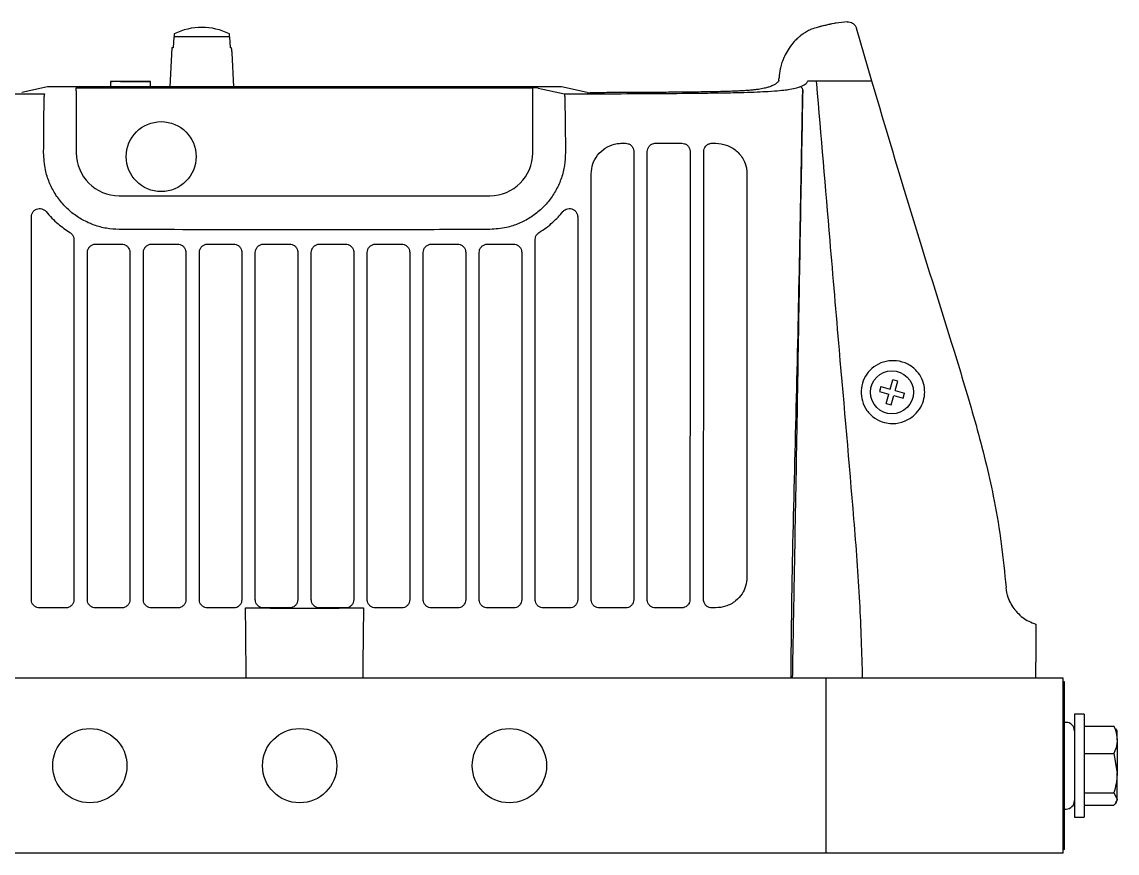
# Model space of a CAD drawing. Extents: x 5 to 346, y -5 to 215.
# Drawn here: x 37.26 to 45.09, y 73.31 to 79.25 of the extents above; entities that cross this region are included whole.
import ezdxf

# ---------------------------------------------------------------- set-up
doc = ezdxf.new("R2010")
doc.units = 0
doc.header["$LTSCALE"] = 0.5
doc.header["$MEASUREMENT"] = 0
doc.layers.get('0').update_dxf_attribs({"linetype": 'CONTINUOUS'})
doc.layers.add('RISER', color=7, linetype='CONTINUOUS')

# ---------------------------------------------------------------- blocks, each defined once
blk = doc.blocks.new('*U71')
at = {"layer": 'RISER'}
for p, q in [((3.6494, 5.2607), (3.6457, 5.259)), ((3.6493, 5.2607), (3.6457, 5.259)), ((3.6539, 5.2627), (3.6494, 5.2607)), ((3.6602, 5.2654), (3.6539, 5.2627)), ((3.669, 5.2686), (3.6601, 5.2653)), ((3.6694, 5.2689), (3.6602, 5.2654)), ((3.9796, 5.2751), (4.0899, 4.8964)), ((-0.9, 5.2122), (-0.904, 5.1335)), ((-0.6601, 5.2122), (-0.9, 5.2122)), ((-0.8969, 5.2321), (-0.8973, 5.2122)), ((-0.4985, 5.2122), (-0.6601, 5.2122)), ((-0.5013, 5.2122), (-0.5016, 5.2321)), ((-0.4945, 5.1335), (-0.4985, 5.2122)), ((3.5369, 5.1772), (3.5093, 5.144)), ((3.5731, 5.2118), (3.5723, 5.2111)), ((3.5737, 5.2123), (3.5731, 5.2118)), ((3.5943, 5.2284), (3.5832, 5.22)), ((3.6169, 5.2434), (3.6161, 5.2429)), ((3.6169, 5.2434), (3.6161, 5.2429)), ((-0.9138, 5.1335), (-0.9278, 4.8534)), ((-0.904, 5.1335), (-0.9138, 5.1335)), ((-0.4907, 5.1335), (-0.4945, 5.1335)), ((-0.4708, 4.8534), (-0.4831, 5.0961)), ((-1.3518, 4.8919), (-1.3518, 4.8534)), ((-1.28, 4.8919), (-1.3518, 4.8919)), ((-1.28, 4.8919), (-1.3518, 4.8919)), ((-1.2012, 4.8919), (-1.28, 4.8919)), ((-1.28, 4.8919), (-1.2012, 4.8919)), ((-1.2012, 4.8919), (-1.1691, 4.8919)), ((-1.1691, 4.8919), (-1.2012, 4.8919)), ((-1.1691, 4.8919), (-1.0961, 4.8919)), ((-1.0961, 4.8919), (-1.1691, 4.8919)), ((-1.0674, 4.8534), (-1.0674, 4.8919)), ((3.4246, 4.8955), (3.4228, 4.892)), ((3.4246, 4.8955), (3.4253, 4.8964)), ((3.4267, 4.8993), (3.4253, 4.8964)), ((3.4271, 4.9001), (3.4277, 4.9185)), ((3.6343, 4.8964), (3.782, 4.8964)), ((-1.8031, 4.8528), (-1.9859, 4.8125)), ((1.8533, 4.8534), (-1.7833, 4.8534)), ((-1.597, 4.8465), (1.667, 4.8465)), ((-1.597, 4.8265), (-1.597, 4.8465)), ((-1.597, 4.8265), (-1.597, 4.3821)), ((1.667, 4.8265), (1.667, 4.8465)), ((1.667, 4.3821), (1.667, 4.8265)), ((1.7066, 4.8453), (1.8946, 4.8038)), ((2.0559, 4.8125), (1.8731, 4.8528)), ((3.5773, 4.854), (3.5774, 4.854)), ((3.5973, 4.8336), (3.5972, 4.8336)), ((-1.29, 4.0751), (1.36, 4.0751)), ((4.2223, 2.6929), (4.2415, 2.7597)), ((4.2771, 2.7495), (4.2415, 2.7597)), ((4.2579, 2.6827), (4.2771, 2.7495)), ((4.1555, 2.7121), (4.1453, 2.6765)), ((4.1453, 2.6765), (4.2121, 2.6573)), ((4.1555, 2.7121), (4.2223, 2.6929)), ((4.2579, 2.6827), (4.3247, 2.6635)), ((4.3145, 2.6279), (4.3247, 2.6635)), ((4.1929, 2.5905), (4.2121, 2.6573)), ((4.1929, 2.5905), (4.2285, 2.5803)), ((4.2285, 2.5803), (4.2477, 2.6471)), ((4.2477, 2.6471), (4.3145, 2.6279)), ((5.115, 1.1133), (5.1152, 1.1139)), ((5.265, 0.625), (5.265, 0.7397)), ((3.765, 0.625), (-3.765, 0.625)), ((3.765, -0.625), (3.765, 0.625)), ((5.4593, 0.625), (3.765, 0.625)), ((5.4593, -0.625), (5.4593, 0.625)), ((5.4693, 0.6), (5.4593, 0.6)), ((5.4693, -0.6), (5.4693, 0.6)), ((5.61, 0.3675), (5.54, 0.3675)), ((5.54, 0.3675), (5.54, -0.3525)), ((5.61, 0.3675), (5.61, -0.3525)), ((5.48, 0.31), (5.4693, 0.31)), ((5.61, 0.2819), (5.8227, 0.2819)), ((5.8335, 0.2622), (5.8227, 0.2819)), ((5.845, 0.25), (5.8369, 0.2641)), ((5.845, 0.1844), (5.845, 0.25)), ((5.845, 0.1844), (5.845, -0.054)), ((5.61, 0.0869), (5.8227, 0.0869)), ((5.8227, 0.0869), (5.845, -0.054)), ((5.845, -0.2384), (5.845, -0.054)), ((5.61, -0.195), (5.8227, -0.195)), ((5.8227, -0.195), (5.845, -0.2384)), ((5.4693, -0.31), (5.48, -0.31)), ((5.61, -0.2819), (5.8227, -0.2819)), ((5.8369, -0.2641), (5.845, -0.25)), ((5.845, -0.25), (5.845, -0.2384)), ((5.54, -0.3525), (5.54, -0.3675)), ((5.54, -0.3675), (5.61, -0.3675)), ((5.61, -0.3525), (5.61, -0.3675)), ((3.765, -0.625), (-3.765, -0.625)), ((5.4593, -0.625), (3.765, -0.625)), ((5.4693, -0.6), (5.4593, -0.6))]:
    blk.add_line(p, q, dxfattribs=at)
at = {"layer": 'RISER', "flags": 128}
for points in [[(-1.3518, 4.8919), (-1.3463, 4.8919), (-1.3422, 4.8919), (-1.3398, 4.8919), (-1.339, 4.8919), (-1.3398, 4.8919), (-1.3422, 4.8919), (-1.3463, 4.8919), (-1.3518, 4.8919)], [(-1.0961, 4.8919), (-1.0836, 4.8919), (-1.0746, 4.8919), (-1.0692, 4.8919), (-1.0674, 4.8919), (-1.0692, 4.8919), (-1.0746, 4.8919), (-1.0836, 4.8919), (-1.0961, 4.8919)], [(-1.8304, 4.3836), (-1.8299, 4.4235), (-1.8281, 4.583), (-1.8258, 4.7853)], [(1.8958, 4.7853), (1.8961, 4.7633), (1.8979, 4.6037), (1.9004, 4.3836)], [(-0.7172, 1.1872), (-0.7172, 1.2271), (-0.7172, 1.3867), (-0.7172, 2.0248), (-0.7171, 3.67)], [(-0.4134, 3.6701), (-0.4134, 3.6302), (-0.4134, 3.4706), (-0.4134, 2.8325), (-0.4134, 1.1873)], [(-0.317, 1.1873), (-0.317, 1.2271), (-0.317, 1.3867), (-0.317, 2.0248), (-0.3169, 3.6701)], [(-0.0132, 3.6701), (-0.0132, 3.6302), (-0.0132, 3.4707), (-0.0132, 2.8325), (-0.0132, 1.1873)], [(0.0832, 1.1873), (0.0832, 1.2271), (0.0832, 1.3867), (0.0832, 2.0248), (0.0832, 3.6701)], [(0.3869, 3.6701), (0.3869, 3.6302), (0.3869, 3.4707), (0.387, 2.8325), (0.387, 1.1873)], [(0.4834, 1.1873), (0.4834, 1.2271), (0.4834, 1.3867), (0.4834, 2.0248), (0.4834, 3.6701)], [(0.7871, 3.67), (0.7871, 3.6302), (0.7871, 3.4706), (0.7872, 2.8325), (0.7872, 1.1872)], [(-0.3818, 0.625), (-0.3849, 0.9498), (-0.3866, 1.1293)], [(0.4566, 1.1293), (0.4528, 0.7305), (0.4518, 0.625)]]:
    blk.add_lwpolyline(points, dxfattribs=at)
at = {"layer": 'RISER'}
for centre, radius in [((-0.99, 4.355), 0.25), ((4.235, 2.67), 0.1538), ((-1.5, 0), 0.2655), ((0, 0), 0.2655), ((1.5, 0), 0.2655)]:
    blk.add_circle(centre, radius, dxfattribs=at)
for centre, radius, start, end in [((-0.6993, 4.8406), 0.4385, 63.21031, 116.78969), ((-1.7464, 4.7893), 0.0795, 169.43723, 182.86763), ((1.8164, 4.7893), 0.0795, 357.13237, 10.56277), ((3.5772, 4.8339), 0.02, 359.00084, 89.6702), ((3.5772, 4.8339), 0.02, 359.00041, 89.62561), ((-1.29, 4.3821), 0.307, 180, 270), ((1.36, 4.3821), 0.307, 270, 0), ((5.48, 0.25), 0.06, 0, 90), ((5.48, -0.25), 0.06, 270, 0)]:
    blk.add_arc(centre, radius, start, end, dxfattribs=at)
for centre, major_axis, start_param, end_param in [((-1.7833, 4.8527), (0.02, 0), 1.570796, 2.984513), ((1.667, 4.8451), (0.04, 0), 0.15708, 1.570796), ((1.8533, 4.8527), (0.02, 0), 0.15708, 1.570796), ((2.0757, 4.8126), (0.02, 0), 3.298672, 4.795492)]:
    blk.add_ellipse(centre, major_axis=major_axis, ratio=0.034921, start_param=start_param, end_param=end_param, dxfattribs=at)
for points, knots in [([(3.6457, 5.259), (3.6415, 5.257), (3.6336, 5.2533), (3.6221, 5.2465), (3.6169, 5.2434)], [0, 0, 0, 0, 0.540835, 1, 1, 1, 1]), ([(3.8212, 5.3076), (3.7851, 5.2995), (3.7219, 5.2853), (3.6853, 5.2738), (3.6695, 5.2689)], [0, 0, 0, 0, 0.569142, 1, 1, 1, 1]), ([(3.8212, 5.3076), (3.8004, 5.3027), (3.7605, 5.2934), (3.724, 5.2845), (3.7065, 5.2802)], [0, 0, 0, 0, 0.519408, 1, 1, 1, 1]), ([(3.9153, 5.3179), (3.8892, 5.315), (3.8578, 5.3116), (3.8264, 5.3081), (3.8212, 5.3076)], [0, 0, 0, 0, 0.83267, 1, 1, 1, 1]), ([(3.9153, 5.3179), (3.9221, 5.318), (3.9356, 5.3182), (3.9546, 5.3099), (3.9698, 5.2963), (3.977, 5.2834), (3.9793, 5.276), (3.9796, 5.2751)], [0, 0, 0, 0, 0.241065, 0.482131, 0.723191, 0.964342, 1, 1, 1, 1]), ([(3.9153, 5.3179), (3.9221, 5.318), (3.9356, 5.3182), (3.9546, 5.3099), (3.9698, 5.2963), (3.977, 5.2834), (3.9793, 5.276), (3.9796, 5.2751)], [0, 0, 0, 0, 0.241065, 0.482131, 0.723191, 0.964342, 1, 1, 1, 1]), ([(3.5723, 5.2111), (3.5649, 5.2046), (3.5532, 5.1944), (3.5412, 5.1818), (3.5369, 5.1772)], [0, 0, 0, 0, 0.637176, 1, 1, 1, 1]), ([(3.5832, 5.22), (3.5808, 5.2181), (3.5777, 5.2156), (3.5744, 5.2129), (3.5737, 5.2123)], [0, 0, 0, 0, 0.780743, 1, 1, 1, 1]), ([(3.6161, 5.2429), (3.6105, 5.2394), (3.6037, 5.2352), (3.5957, 5.2294), (3.5943, 5.2284)], [0, 0, 0, 0, 0.827161, 1, 1, 1, 1]), ([(-0.4831, 5.0961), (-0.4833, 5.1003), (-0.4838, 5.1086), (-0.4848, 5.1196), (-0.4863, 5.1281), (-0.4883, 5.1328), (-0.4901, 5.1333), (-0.4907, 5.1335)], [0, 0, 0, 0, 0.206751, 0.413254, 0.626567, 0.851934, 1, 1, 1, 1]), ([(3.5093, 5.144), (3.5059, 5.1393), (3.492, 5.1203), (3.4806, 5.0994), (3.4719, 5.0835)], [0, 0, 0, 0, 0.243338, 1, 1, 1, 1]), ([(3.4452, 5.0173), (3.4419, 5.0056), (3.4328, 4.9734), (3.4297, 4.9399), (3.4277, 4.9185)], [0, 0, 0, 0, 0.364416, 1, 1, 1, 1]), ([(3.4719, 5.0835), (3.468, 5.0756), (3.4576, 5.0543), (3.45, 5.0315), (3.4452, 5.0173)], [0, 0, 0, 0, 0.371868, 1, 1, 1, 1]), ([(3.4219, 4.892), (3.4171, 4.8868), (3.4091, 4.8779), (3.3902, 4.8655), (3.371, 4.8583), (3.3614, 4.8547)], [0, 0, 0, 0, 0.4229524, 0.711365, 1, 1, 1, 1]), ([(3.4267, 4.8993), (3.4268, 4.8998), (3.4269, 4.9007), (3.4271, 4.9058), (3.4274, 4.9116), (3.4276, 4.9159), (3.4277, 4.9182), (3.4277, 4.9185)], [0, 0, 0, 0, 0.314102, 0.595706, 0.790031, 0.965078, 1, 1, 1, 1]), ([(3.5774, 4.854), (3.592, 4.8604), (3.6213, 4.8733), (3.6286, 4.8863), (3.6323, 4.8928), (3.6329, 4.894), (3.6336, 4.8952), (3.6343, 4.8964)], [0, 0, 0, 0, 0.499476, 1, 1, 1, 1.092387, 1.092387, 1.092387, 1.092387]), ([(3.693, 4.8964), (3.6936, 4.8898), (3.6942, 4.8832), (3.6947, 4.8766), (3.7266, 4.5036), (3.7808, 3.8691), (3.8686, 2.831), (3.9459, 1.9687), (4.0067, 1.1861), (4.0177, 0.8063), (4.023, 0.625)], [-0.004651, -0.004651, -0.004651, -0.004651, 0, 0, 0, 0.263347, 0.44804, 0.732896, 0.872509, 1, 1, 1, 1]), ([(3.782, 4.8964), (3.8042, 4.8964), (3.8491, 4.8964), (3.906, 4.8964), (3.9507, 4.8964), (3.9956, 4.8964), (4.0308, 4.8964), (4.0638, 4.8964), (4.0824, 4.8964), (4.0875, 4.8964), (4.0899, 4.8964)], [0, 0, 0, 0, 0.0579477, 0.1176685, 0.1791288, 0.2421866, 0.3719891, 0.5048356, 0.7618771, 1, 1, 1, 1]), ([(4.0899, 4.8964), (4.1885, 4.5632), (4.3856, 3.8969), (4.6487, 3.0692), (4.8493, 2.4035), (4.9574, 1.9643), (5.0206, 1.5865), (5.0409, 1.3787), (5.051, 1.2747)], [0, 0, 0, 0, 0.277634, 0.555303, 0.694127, 0.833221, 0.91648, 1, 1, 1, 1]), ([(4.0899, 4.8964), (4.1885, 4.5632), (4.3856, 3.8969), (4.6487, 3.0692), (4.8493, 2.4035), (4.9574, 1.9643), (5.0206, 1.5865), (5.0409, 1.3787), (5.051, 1.2747)], [0, 0, 0, 0, 0.277634, 0.555303, 0.694127, 0.833221, 0.91648, 1, 1, 1, 1]), ([(-3.5073, 4.854), (-3.4993, 4.8511), (-3.4834, 4.8455), (-3.4447, 4.8371), (-3.391, 4.8299), (-3.3238, 4.8239), (-3.251, 4.8196), (-3.1614, 4.816), (-3.0507, 4.8128), (-2.9116, 4.8103), (-2.7056, 4.8078), (-2.446, 4.8058), (-2.1362, 4.8045), (-1.9284, 4.8041), (-1.8246, 4.8038)], [0, 0, 0, 0, 0.094879, 0.189762, 0.284287, 0.343855, 0.40327, 0.45281, 0.502358, 0.568912, 0.63566, 0.756781, 0.878383, 1, 1, 1, 1]), ([(1.8946, 4.8038), (2.0025, 4.8041), (2.2183, 4.8045), (2.54, 4.8059), (2.8101, 4.8081), (3.0237, 4.8109), (3.1662, 4.8139), (3.2744, 4.8175), (3.3639, 4.8218), (3.4358, 4.8273), (3.4994, 4.8348), (3.5472, 4.8437), (3.5673, 4.8505), (3.5773, 4.854)], [0, 0, 0, 0, 0.126366, 0.252707, 0.378426, 0.449018, 0.519329, 0.571233, 0.623169, 0.696584, 0.770246, 0.885053, 1, 1, 1, 1]), ([(3.3614, 4.8547), (3.3576, 4.8534), (3.3503, 4.8508), (3.3371, 4.8469), (3.3216, 4.8432), (3.303, 4.8394), (3.2809, 4.8359), (3.2552, 4.8326), (3.2253, 4.8295), (3.1924, 4.8269), (3.1559, 4.8247), (3.1148, 4.8228), (3.0671, 4.8211), (3.0073, 4.8194), (2.9349, 4.818), (2.8506, 4.8167), (2.7722, 4.8158), (2.7008, 4.8151), (2.6364, 4.8146), (2.5674, 4.8141), (2.4752, 4.8135), (2.3571, 4.8129), (2.2177, 4.8123), (2.123, 4.812), (2.0773, 4.8119)], [0, 0, 0, 0, 0.056458, 0.108368, 0.161665, 0.215811, 0.264774, 0.313844, 0.358071, 0.397713, 0.432087, 0.464493, 0.497746, 0.530925, 0.574227, 0.618631, 0.664006, 0.694091, 0.726154, 0.76023, 0.796349, 0.861953, 0.933432, 1, 1, 1, 1]), ([(3.5144, 0.625), (3.5145, 0.6449), (3.5175, 1.3563), (3.5603, 2.759), (3.5849, 4.1421), (3.5972, 4.8336)], [0, 0, 0, 0, 0.014149, 0.507073, 1, 1, 1, 1]), ([(3.5973, 4.8336), (3.5866, 4.2566), (3.5702, 3.3669), (3.5507, 2.1644), (3.535, 1.3386), (3.5259, 0.8254), (3.5223, 0.625)], [0, 0, 0, 0, 0.411323, 0.634227, 0.85712, 1, 1, 1, 1]), ([(2.0847, 4.2314), (2.087, 4.2561), (2.0896, 4.2855), (2.1093, 4.3356), (2.1388, 4.382), (2.1983, 4.428), (2.2571, 4.4485), (2.2933, 4.4502), (2.3046, 4.4507)], [0, 0, 0, 0, 0.2140926, 0.2540955, 0.4685495, 0.6842344, 0.9007693, 1, 1, 1, 1]), ([(2.3046, 4.4507), (2.3067, 4.4507), (2.3109, 4.4507), (2.3192, 4.4507), (2.3255, 4.4507), (2.3297, 4.4507)], [0, 0, 0, 0, 0.2500318, 0.5000759, 1, 1, 1, 1]), ([(2.3297, 4.4507), (2.3364, 4.4501), (2.3497, 4.4488), (2.3676, 4.4386), (2.381, 4.4235), (2.3882, 4.4069), (2.3889, 4.3959), (2.3892, 4.3914)], [0, 0, 0, 0, 0.215641, 0.431196, 0.644834, 0.857285, 1, 1, 1, 1]), ([(2.3892, 4.3914), (2.3891, 3.9181), (2.3889, 3.1475), (2.3888, 2.0794), (2.3888, 1.4846), (2.3887, 1.1872)], [0, 0, 0, 0, 0.443149, 0.721575, 1, 1, 1, 1]), ([(2.4853, 1.1872), (2.4854, 1.6672), (2.4855, 2.4412), (2.4857, 3.5093), (2.4859, 4.0974), (2.486, 4.3915)], [0, 0, 0, 0, 0.449348, 0.724673, 1, 1, 1, 1]), ([(2.486, 4.3915), (2.4866, 4.3981), (2.488, 4.4115), (2.4982, 4.4292), (2.5133, 4.4426), (2.5301, 4.4498), (2.5412, 4.4505), (2.5456, 4.4508)], [0, 0, 0, 0, 0.21278, 0.425738, 0.640852, 0.859089, 1, 1, 1, 1]), ([(2.5456, 4.4508), (2.5612, 4.4508), (2.5924, 4.4508), (2.6547, 4.4508), (2.7011, 4.4508), (2.732, 4.4508)], [0, 0, 0, 0, 0.249698, 0.499965, 1, 1, 1, 1]), ([(2.732, 4.4508), (2.7388, 4.4501), (2.7524, 4.4488), (2.7706, 4.4383), (2.7841, 4.4229), (2.7909, 4.4063), (2.7916, 4.3956), (2.7918, 4.3915)], [0, 0, 0, 0, 0.222038, 0.443872, 0.660162, 0.868707, 1, 1, 1, 1]), ([(2.7918, 4.3915), (2.7917, 3.6029), (2.7916, 2.535), (2.7903, 1.4667), (2.79, 1.1873)], [0, 0, 0, 0, 0.738399, 1, 1, 1, 1]), ([(2.8884, 1.1873), (2.8885, 1.4517), (2.8888, 2.118), (2.8891, 3.186), (2.8893, 3.9897), (2.8894, 4.3915)], [0, 0, 0, 0, 0.247565, 0.623783, 1, 1, 1, 1]), ([(2.8894, 4.3915), (2.89, 4.398), (2.8913, 4.4111), (2.9011, 4.4284), (2.9157, 4.4418), (2.9327, 4.4495), (2.9445, 4.4504), (2.9495, 4.4508)], [0, 0, 0, 0, 0.200939, 0.40222, 0.611473, 0.83371, 1, 1, 1, 1]), ([(2.9495, 4.4508), (2.9516, 4.4508), (2.9569, 4.4508), (2.9654, 4.4508), (2.9717, 4.4508), (2.9749, 4.4508)], [0, 0, 0, 0, 0.249897, 0.624869, 1, 1, 1, 1]), ([(2.9749, 4.4508), (3.0007, 4.4481), (3.0537, 4.4427), (3.1239, 4.4011), (3.1723, 4.3426), (3.1957, 4.2814), (3.1978, 4.246), (3.1987, 4.2313)], [0, 0, 0, 0, 0.228729, 0.470028, 0.71164, 0.880845, 1, 1, 1, 1]), ([(-1.2907, 3.8342), (-1.3211, 3.8358), (-1.3819, 3.8392), (-1.4704, 3.8633), (-1.5536, 3.9009), (-1.6295, 3.952), (-1.6956, 4.0153), (-1.7507, 4.0888), (-1.7922, 4.1709), (-1.8242, 4.2693), (-1.8281, 4.3418), (-1.8304, 4.3836)], [0, 0, 0, 0, 0.106366, 0.212734, 0.319069, 0.425407, 0.532253, 0.639101, 0.746548, 0.853995, 1, 1, 1, 1]), ([(1.9004, 4.3836), (1.8992, 4.3529), (1.8968, 4.2914), (1.8739, 4.2017), (1.837, 4.1172), (1.7864, 4.0399), (1.7232, 3.9724), (1.6498, 3.9163), (1.5678, 3.874), (1.4712, 3.8417), (1.4006, 3.8369), (1.3607, 3.8342)], [0, 0, 0, 0, 0.1075805, 0.215163, 0.3227657, 0.4303683, 0.5381062, 0.6458417, 0.7532099, 0.8605749, 1, 1, 1, 1]), ([(2.0847, 1.1872), (2.0847, 1.2005), (2.0847, 1.267), (2.0847, 1.5462), (2.0847, 2.5477), (2.0847, 3.4959), (2.0847, 4.2314)], [0, 0, 0, 0, 0.013105, 0.065525, 0.275204, 1, 1, 1, 1]), ([(3.1987, 4.2313), (3.1987, 3.7675), (3.1986, 3.0548), (3.1985, 2.0935), (3.1984, 1.5959), (3.1984, 1.3471)], [0, 0, 0, 0, 0.48244, 0.74122, 1, 1, 1, 1]), ([(-1.9182, 3.9243), (-1.9175, 3.931), (-1.9162, 3.9443), (-1.906, 3.9621), (-1.8909, 3.9755), (-1.8722, 3.9833), (-1.852, 3.9844), (-1.8326, 3.9788), (-1.8196, 3.9698), (-1.8139, 3.9632), (-1.8126, 3.9617)], [0, 0, 0, 0, 0.136804, 0.273654, 0.409845, 0.546137, 0.682468, 0.81954, 0.957164, 1, 1, 1, 1]), ([(-1.9182, 1.1872), (-1.9182, 1.85), (-1.9181, 2.7623), (-1.9182, 3.6747), (-1.9182, 3.9243)], [0, 0, 0, 0, 0.726423, 1, 1, 1, 1]), ([(-1.8126, 3.9617), (-1.7992, 3.946), (-1.7724, 3.9148), (-1.717, 3.8628), (-1.6712, 3.8318), (-1.6424, 3.8123)], [0, 0, 0, 0, 0.27121, 0.542445, 1, 1, 1, 1]), ([(1.7124, 3.8123), (1.7296, 3.8235), (1.7641, 3.846), (1.8228, 3.8943), (1.8595, 3.9357), (1.8826, 3.9617)], [0, 0, 0, 0, 0.2712604, 0.5425078, 1, 1, 1, 1]), ([(1.8826, 3.9617), (1.8873, 3.9664), (1.8968, 3.976), (1.9161, 3.9834), (1.9364, 3.9843), (1.9558, 3.9784), (1.9722, 3.9664), (1.9836, 3.9497), (1.9878, 3.9348), (1.9881, 3.9263), (1.9882, 3.9243)], [0, 0, 0, 0, 0.13814, 0.276337, 0.413994, 0.551094, 0.687719, 0.823966, 0.960173, 1, 1, 1, 1]), ([(1.9882, 3.9243), (1.9882, 3.2616), (1.9882, 2.3492), (1.9882, 1.4368), (1.9882, 1.1872)], [0, 0, 0, 0, 0.726423, 1, 1, 1, 1]), ([(-1.6424, 3.8123), (-1.6371, 3.8082), (-1.6264, 3.8001), (-1.6162, 3.7819), (-1.6148, 3.7685), (-1.6141, 3.7618)], [0, 0, 0, 0, 0.3324056, 0.6646572, 1, 1, 1, 1]), ([(-1.6141, 3.7618), (-1.6142, 3.3659), (-1.6142, 2.7388), (-1.6142, 1.8807), (-1.6142, 1.4184), (-1.6143, 1.1872)], [0, 0, 0, 0, 0.461281, 0.73064, 1, 1, 1, 1]), ([(1.3607, 3.8342), (1.3473, 3.8341), (1.2807, 3.8337), (1.0008, 3.8325), (0.4322, 3.8312), (-0.3851, 3.8306), (-0.9888, 3.833), (-1.2907, 3.8342)], [0, 0, 0, 0, 0.015085, 0.075423, 0.316787, 0.658404, 1, 1, 1, 1]), ([(1.6841, 3.7618), (1.6848, 3.7684), (1.6862, 3.7818), (1.6963, 3.8), (1.707, 3.8082), (1.7124, 3.8123)], [0, 0, 0, 0, 0.331875, 0.66378, 1, 1, 1, 1]), ([(1.6843, 1.1872), (1.6842, 1.8142), (1.6842, 2.6724), (1.6841, 3.5306), (1.6841, 3.7618)], [0, 0, 0, 0, 0.730641, 1, 1, 1, 1]), ([(-1.5177, 3.67), (-1.517, 3.6767), (-1.5157, 3.69), (-1.5055, 3.7078), (-1.4904, 3.7212), (-1.4737, 3.7283), (-1.4627, 3.729), (-1.4583, 3.7293)], [0, 0, 0, 0, 0.21482, 0.429723, 0.643894, 0.858086, 1, 1, 1, 1]), ([(-1.4583, 3.7293), (-1.4318, 3.7293), (-1.3877, 3.7293), (-1.326, 3.7293), (-1.2908, 3.7293), (-1.2731, 3.7293)], [0, 0, 0, 0, 0.428955, 0.714484, 1, 1, 1, 1]), ([(-1.2731, 3.7293), (-1.2665, 3.7287), (-1.2531, 3.7274), (-1.2354, 3.7172), (-1.2219, 3.7021), (-1.2148, 3.6854), (-1.2141, 3.6744), (-1.2138, 3.67)], [0, 0, 0, 0, 0.214393, 0.428733, 0.643259, 0.858762, 1, 1, 1, 1]), ([(-1.1173, 3.67), (-1.1167, 3.6767), (-1.1154, 3.69), (-1.1051, 3.7078), (-1.09, 3.7212), (-1.0734, 3.7283), (-1.0624, 3.7291), (-1.058, 3.7293)], [0, 0, 0, 0, 0.2151208, 0.4303088, 0.6448247, 0.8592481, 1, 1, 1, 1]), ([(-1.058, 3.7293), (-1.0326, 3.7293), (-0.989, 3.7293), (-0.9273, 3.7293), (-0.891, 3.7293), (-0.8729, 3.7294)], [0, 0, 0, 0, 0.411631, 0.705819, 1, 1, 1, 1]), ([(-0.8729, 3.7294), (-0.8662, 3.7287), (-0.8529, 3.7274), (-0.8351, 3.7172), (-0.8217, 3.7022), (-0.8146, 3.6855), (-0.8138, 3.6744), (-0.8135, 3.67)], [0, 0, 0, 0, 0.21417, 0.428303, 0.642561, 0.85786, 1, 1, 1, 1]), ([(-0.7171, 3.67), (-0.7165, 3.6767), (-0.7151, 3.6901), (-0.7049, 3.7079), (-0.6898, 3.7213), (-0.6731, 3.7284), (-0.6621, 3.7291), (-0.6578, 3.7294)], [0, 0, 0, 0, 0.215295, 0.430644, 0.645376, 0.859742, 1, 1, 1, 1]), ([(-0.6578, 3.7294), (-0.6332, 3.7294), (-0.59, 3.7294), (-0.5283, 3.7294), (-0.4912, 3.7294), (-0.4727, 3.7294)], [0, 0, 0, 0, 0.398789, 0.699396, 1, 1, 1, 1]), ([(-0.4727, 3.7294), (-0.466, 3.7287), (-0.4527, 3.7274), (-0.435, 3.7172), (-0.4215, 3.7022), (-0.4144, 3.6855), (-0.4136, 3.6745), (-0.4134, 3.6701)], [0, 0, 0, 0, 0.214034, 0.428041, 0.642114, 0.857246, 1, 1, 1, 1]), ([(-0.3169, 3.6701), (-0.3163, 3.6767), (-0.315, 3.6901), (-0.3047, 3.7079), (-0.2896, 3.7213), (-0.2729, 3.7284), (-0.2619, 3.7291), (-0.2576, 3.7294)], [0, 0, 0, 0, 0.215405, 0.430854, 0.645746, 0.860258, 1, 1, 1, 1]), ([(-0.2576, 3.7294), (-0.2336, 3.7294), (-0.1908, 3.7294), (-0.1291, 3.7294), (-0.0914, 3.7294), (-0.0725, 3.7294)], [0, 0, 0, 0, 0.388725, 0.694364, 1, 1, 1, 1]), ([(-0.0725, 3.7294), (-0.0659, 3.7287), (-0.0526, 3.7274), (-0.0348, 3.7172), (-0.0214, 3.7023), (-0.0142, 3.6856), (-0.0135, 3.6745), (-0.0132, 3.6701)], [0, 0, 0, 0, 0.213952, 0.427887, 0.64183, 0.856823, 1, 1, 1, 1]), ([(0.0832, 3.6701), (0.0839, 3.6768), (0.0852, 3.6901), (0.0955, 3.7079), (0.1106, 3.7213), (0.1272, 3.7284), (0.1382, 3.7291), (0.1425, 3.7294)], [0, 0, 0, 0, 0.215466, 0.430967, 0.645974, 0.860613, 1, 1, 1, 1]), ([(0.1425, 3.7294), (0.1665, 3.7294), (0.2093, 3.7294), (0.271, 3.7294), (0.3087, 3.7294), (0.3276, 3.7294)], [0, 0, 0, 0, 0.388717, 0.694357, 1, 1, 1, 1]), ([(0.3276, 3.7294), (0.3343, 3.7287), (0.3476, 3.7274), (0.3653, 3.7172), (0.3787, 3.7023), (0.3859, 3.6856), (0.3866, 3.6745), (0.3869, 3.6701)], [0, 0, 0, 0, 0.21392, 0.42783, 0.641674, 0.856526, 1, 1, 1, 1]), ([(0.4834, 3.6701), (0.484, 3.6767), (0.4853, 3.6901), (0.4956, 3.7079), (0.5107, 3.7213), (0.5274, 3.7284), (0.5384, 3.7291), (0.5427, 3.7294)], [0, 0, 0, 0, 0.215487, 0.431006, 0.646117, 0.860909, 1, 1, 1, 1]), ([(0.5427, 3.7294), (0.5673, 3.7294), (0.6104, 3.7294), (0.6721, 3.7294), (0.7092, 3.7294), (0.7278, 3.7294)], [0, 0, 0, 0, 0.398777, 0.699386, 1, 1, 1, 1]), ([(0.7278, 3.7294), (0.7344, 3.7287), (0.7477, 3.7274), (0.7655, 3.7172), (0.7789, 3.7023), (0.7861, 3.6856), (0.7868, 3.6745), (0.7871, 3.67)], [0, 0, 0, 0, 0.213922, 0.427837, 0.641581, 0.856256, 1, 1, 1, 1]), ([(0.8835, 3.67), (0.8842, 3.6767), (0.8855, 3.6901), (0.8958, 3.7079), (0.9109, 3.7213), (0.9276, 3.7284), (0.9386, 3.7291), (0.9429, 3.7294)], [0, 0, 0, 0, 0.215476, 0.430982, 0.646201, 0.861189, 1, 1, 1, 1]), ([(0.9429, 3.7294), (0.9683, 3.7293), (1.0118, 3.7293), (1.0735, 3.7293), (1.1098, 3.7293), (1.128, 3.7293)], [0, 0, 0, 0, 0.411609, 0.7058, 1, 1, 1, 1]), ([(1.128, 3.7293), (1.1346, 3.7287), (1.1479, 3.7274), (1.1657, 3.7172), (1.1791, 3.7022), (1.1863, 3.6856), (1.187, 3.6745), (1.1873, 3.67)], [0, 0, 0, 0, 0.213968, 0.427929, 0.641572, 0.856019, 1, 1, 1, 1]), ([(1.2838, 3.67), (1.2844, 3.6767), (1.2858, 3.6901), (1.2961, 3.7079), (1.3112, 3.7213), (1.3279, 3.7283), (1.3388, 3.729), (1.3431, 3.7293)], [0, 0, 0, 0, 0.215415, 0.43086, 0.646187, 0.861435, 1, 1, 1, 1]), ([(1.3431, 3.7293), (1.3696, 3.7293), (1.4137, 3.7293), (1.4754, 3.7293), (1.5107, 3.7293), (1.5283, 3.7293)], [0, 0, 0, 0, 0.428912, 0.714448, 1, 1, 1, 1]), ([(1.5283, 3.7293), (1.5349, 3.7287), (1.5483, 3.7274), (1.566, 3.7172), (1.5794, 3.7022), (1.5866, 3.6855), (1.5874, 3.6745), (1.5877, 3.67)], [0, 0, 0, 0, 0.214095, 0.428179, 0.641724, 0.855854, 1, 1, 1, 1]), ([(-1.5178, 1.1872), (-1.5178, 1.7943), (-1.5177, 2.6218), (-1.5177, 3.4495), (-1.5177, 3.67)], [0, 0, 0, 0, 0.733523, 1, 1, 1, 1]), ([(-1.2138, 3.67), (-1.2138, 3.0614), (-1.2139, 2.2338), (-1.2139, 1.4062), (-1.2139, 1.1872)], [0, 0, 0, 0, 0.735398, 1, 1, 1, 1]), ([(-1.1175, 1.1872), (-1.1175, 1.7967), (-1.1174, 2.6242), (-1.1174, 3.4519), (-1.1173, 3.67)], [0, 0, 0, 0, 0.736392, 1, 1, 1, 1]), ([(-0.8135, 3.67), (-0.8135, 3.6567), (-0.8135, 3.5903), (-0.8136, 3.3111), (-0.8136, 2.4968), (-0.8136, 1.7356), (-0.8137, 1.1872)], [0, 0, 0, 0, 0.016065, 0.080324, 0.337363, 1, 1, 1, 1]), ([(0.8837, 1.1872), (0.8837, 1.2005), (0.8837, 1.267), (0.8837, 1.5462), (0.8836, 2.3605), (0.8836, 3.1216), (0.8835, 3.67)], [0, 0, 0, 0, 0.016065, 0.080324, 0.337363, 1, 1, 1, 1]), ([(1.1873, 3.67), (1.1874, 3.0606), (1.1874, 2.233), (1.1875, 1.4054), (1.1875, 1.1872)], [0, 0, 0, 0, 0.736392, 1, 1, 1, 1]), ([(1.2839, 1.1872), (1.2839, 1.7958), (1.2839, 2.6234), (1.2838, 3.451), (1.2838, 3.67)], [0, 0, 0, 0, 0.735398, 1, 1, 1, 1]), ([(1.5877, 3.67), (1.5877, 3.2835), (1.5877, 2.6764), (1.5878, 1.8488), (1.5878, 1.4077), (1.5878, 1.1872)], [0, 0, 0, 0, 0.467045, 0.733522, 1, 1, 1, 1]), ([(4.2349, 2.4463), (4.2174, 2.4478), (4.1741, 2.4516), (4.1098, 2.482), (4.0536, 2.5367), (4.0198, 2.606), (4.0108, 2.6805), (4.0259, 2.753), (4.0634, 2.8172), (4.1207, 2.867), (4.1929, 2.895), (4.2722, 2.8985), (4.3495, 2.8756), (4.4116, 2.8285), (4.4523, 2.767), (4.4705, 2.703), (4.4693, 2.6384), (4.4502, 2.5757), (4.4101, 2.5157), (4.3468, 2.4675), (4.283, 2.4473), (4.2446, 2.4465), (4.2349, 2.4463)], [0, 0, 0, 0, 0.03694, 0.09139, 0.144669, 0.195794, 0.245352, 0.29459, 0.344765, 0.396728, 0.451303, 0.505197, 0.567417, 0.629082, 0.674329, 0.719635, 0.761102, 0.805853, 0.858552, 0.91835, 0.979437, 1, 1, 1, 1]), ([(3.1984, 1.3471), (3.1965, 1.3258), (3.1926, 1.283), (3.1635, 1.2246), (3.1165, 1.1731), (3.0509, 1.1355), (2.9985, 1.1304), (2.974, 1.1281)], [0, 0, 0, 0, 0.172371, 0.344924, 0.549927, 0.790258, 1, 1, 1, 1]), ([(5.095, 1.1417), (5.0844, 1.1612), (5.0617, 1.2028), (5.0547, 1.2498), (5.051, 1.2747)], [0, 0, 0, 0, 0.469378, 1, 1, 1, 1]), ([(5.115, 1.1133), (5.0962, 1.1417), (5.0634, 1.1912), (5.0547, 1.2497), (5.051, 1.2747)], [0, 0, 0, 0, 0.573466, 1, 1, 1, 1]), ([(-1.8588, 1.1279), (-1.8655, 1.1285), (-1.8789, 1.1299), (-1.8967, 1.1401), (-1.9101, 1.1552), (-1.9172, 1.1719), (-1.9179, 1.1829), (-1.9182, 1.1872)], [0, 0, 0, 0, 0.215054, 0.43004, 0.645419, 0.861534, 1, 1, 1, 1]), ([(-1.6143, 1.1872), (-1.6149, 1.1805), (-1.6162, 1.1672), (-1.6264, 1.1495), (-1.6415, 1.1361), (-1.6581, 1.1289), (-1.6692, 1.1282), (-1.6736, 1.1279)], [0, 0, 0, 0, 0.214591, 0.429265, 0.643117, 0.857012, 1, 1, 1, 1]), ([(-1.4584, 1.1279), (-1.4651, 1.1286), (-1.4785, 1.1299), (-1.4962, 1.1401), (-1.5097, 1.1552), (-1.5168, 1.1718), (-1.5175, 1.1829), (-1.5178, 1.1872)], [0, 0, 0, 0, 0.214613, 0.429169, 0.644055, 0.859875, 1, 1, 1, 1]), ([(-1.2139, 1.1872), (-1.2146, 1.1806), (-1.2159, 1.1672), (-1.2261, 1.1494), (-1.2412, 1.136), (-1.2579, 1.1289), (-1.2689, 1.1282), (-1.2733, 1.1279)], [0, 0, 0, 0, 0.214936, 0.429945, 0.644191, 0.858347, 1, 1, 1, 1]), ([(-1.0581, 1.1279), (-1.0648, 1.1286), (-1.0782, 1.1299), (-1.0959, 1.1401), (-1.1093, 1.1551), (-1.1165, 1.1718), (-1.1172, 1.1829), (-1.1175, 1.1872)], [0, 0, 0, 0, 0.214324, 0.428599, 0.643131, 0.858703, 1, 1, 1, 1]), ([(-0.8137, 1.1872), (-0.8143, 1.1806), (-0.8156, 1.1672), (-0.8259, 1.1494), (-0.841, 1.136), (-0.8577, 1.1289), (-0.8687, 1.1282), (-0.873, 1.1279)], [0, 0, 0, 0, 0.215171, 0.430407, 0.644954, 0.859346, 1, 1, 1, 1]), ([(-0.6579, 1.1279), (-0.6646, 1.1286), (-0.6779, 1.1299), (-0.6956, 1.1401), (-0.7091, 1.1551), (-0.7162, 1.1718), (-0.7169, 1.1828), (-0.7172, 1.1872)], [0, 0, 0, 0, 0.214121, 0.428203, 0.642457, 0.857798, 1, 1, 1, 1]), ([(-0.4134, 1.1873), (-0.4141, 1.1806), (-0.4154, 1.1672), (-0.4257, 1.1494), (-0.4408, 1.136), (-0.4574, 1.1289), (-0.4684, 1.1282), (-0.4728, 1.1279)], [0, 0, 0, 0, 0.215331, 0.430717, 0.645495, 0.859869, 1, 1, 1, 1]), ([(-0.2577, 1.1279), (-0.2643, 1.1286), (-0.2776, 1.1299), (-0.2954, 1.1401), (-0.3088, 1.1551), (-0.316, 1.1718), (-0.3167, 1.1828), (-0.317, 1.1873)], [0, 0, 0, 0, 0.213983, 0.427936, 0.641966, 0.857087, 1, 1, 1, 1]), ([(-0.0132, 1.1873), (-0.0139, 1.1806), (-0.0152, 1.1672), (-0.0255, 1.1494), (-0.0406, 1.136), (-0.0572, 1.129), (-0.0682, 1.1282), (-0.0726, 1.1279)], [0, 0, 0, 0, 0.215436, 0.430917, 0.645888, 0.860468, 1, 1, 1, 1]), ([(0.1426, 1.1279), (0.1359, 1.1286), (0.1226, 1.1299), (0.1049, 1.1401), (0.0914, 1.1551), (0.0843, 1.1717), (0.0835, 1.1828), (0.0832, 1.1873)], [0, 0, 0, 0, 0.2139, 0.427778, 0.64163, 0.856541, 1, 1, 1, 1]), ([(0.387, 1.1873), (0.3863, 1.1806), (0.385, 1.1672), (0.3747, 1.1494), (0.3596, 1.136), (0.3429, 1.1289), (0.332, 1.1282), (0.3277, 1.1279)], [0, 0, 0, 0, 0.215487, 0.431013, 0.646144, 0.860936, 1, 1, 1, 1]), ([(0.5428, 1.1279), (0.5361, 1.1286), (0.5228, 1.1299), (0.5051, 1.1401), (0.4917, 1.155), (0.4845, 1.1717), (0.4837, 1.1828), (0.4834, 1.1873)], [0, 0, 0, 0, 0.213864, 0.427711, 0.641407, 0.856091, 1, 1, 1, 1]), ([(0.7872, 1.1872), (0.7866, 1.1806), (0.7853, 1.1672), (0.775, 1.1494), (0.7598, 1.136), (0.7432, 1.1289), (0.7322, 1.1282), (0.7279, 1.1279)], [0, 0, 0, 0, 0.21549, 0.431014, 0.646287, 0.861319, 1, 1, 1, 1]), ([(0.943, 1.1279), (0.9364, 1.1286), (0.9231, 1.1299), (0.9053, 1.14), (0.8919, 1.155), (0.8847, 1.1717), (0.884, 1.1828), (0.8837, 1.1872)], [0, 0, 0, 0, 0.2138763, 0.4277414, 0.6413006, 0.8557343, 1, 1, 1, 1]), ([(1.1875, 1.1872), (1.1868, 1.1805), (1.1855, 1.1672), (1.1752, 1.1494), (1.1601, 1.1359), (1.1434, 1.1289), (1.1324, 1.1282), (1.1281, 1.1279)], [0, 0, 0, 0, 0.2154384, 0.430906, 0.6462969, 0.8615941, 1, 1, 1, 1]), ([(1.3433, 1.1279), (1.3366, 1.1286), (1.3233, 1.1299), (1.3056, 1.14), (1.2922, 1.155), (1.285, 1.1717), (1.2842, 1.1828), (1.2839, 1.1872)], [0, 0, 0, 0, 0.2139503, 0.4278934, 0.6413424, 0.8554976, 1, 1, 1, 1]), ([(1.5878, 1.1872), (1.5871, 1.1805), (1.5858, 1.1671), (1.5755, 1.1493), (1.5604, 1.1359), (1.5437, 1.1289), (1.5327, 1.1282), (1.5284, 1.1279)], [0, 0, 0, 0, 0.21531, 0.430648, 0.646132, 0.861741, 1, 1, 1, 1]), ([(1.7436, 1.1279), (1.737, 1.1285), (1.7237, 1.1298), (1.7059, 1.14), (1.6925, 1.155), (1.6853, 1.1716), (1.6846, 1.1827), (1.6843, 1.1872)], [0, 0, 0, 0, 0.214111, 0.428216, 0.64158, 0.855402, 1, 1, 1, 1]), ([(1.9882, 1.1872), (1.9875, 1.1805), (1.9862, 1.1671), (1.9759, 1.1493), (1.9608, 1.1359), (1.9441, 1.1289), (1.9331, 1.1282), (1.9288, 1.1279)], [0, 0, 0, 0, 0.215058, 0.430148, 0.6457, 0.86172, 1, 1, 1, 1]), ([(2.144, 1.1279), (2.1374, 1.1285), (2.1241, 1.1298), (2.1063, 1.14), (2.0929, 1.155), (2.0857, 1.1716), (2.085, 1.1827), (2.0847, 1.1872)], [0, 0, 0, 0, 0.2144345, 0.4288493, 0.6421506, 0.8555107, 1, 1, 1, 1]), ([(2.3887, 1.1872), (2.3881, 1.1805), (2.3868, 1.1671), (2.3765, 1.1494), (2.3613, 1.1359), (2.3446, 1.1289), (2.3336, 1.1282), (2.3293, 1.1279)], [0, 0, 0, 0, 0.214516, 0.429086, 0.644685, 0.861611, 1, 1, 1, 1]), ([(2.5447, 1.1279), (2.5381, 1.1285), (2.5248, 1.1298), (2.5069, 1.14), (2.4935, 1.155), (2.4864, 1.1717), (2.4856, 1.1827), (2.4853, 1.1872)], [0, 0, 0, 0, 0.215202, 0.430343, 0.643619, 0.856126, 1, 1, 1, 1]), ([(2.79, 1.1873), (2.7893, 1.1806), (2.7885, 1.1718), (2.785, 1.1637), (2.7841, 1.1619), (2.7841, 1.1619)], [0, 0, 0, 0, 0.759787, 0.99991, 1, 1, 1, 1]), ([(2.9486, 1.1281), (2.9418, 1.1287), (2.9281, 1.13), (2.9097, 1.1406), (2.8961, 1.1561), (2.8893, 1.1726), (2.8886, 1.1832), (2.8884, 1.1873)], [0, 0, 0, 0, 0.225808, 0.451215, 0.665764, 0.870022, 1, 1, 1, 1]), ([(-1.6736, 1.1279), (-1.7045, 1.1279), (-1.7508, 1.1279), (-1.8125, 1.1279), (-1.8434, 1.1279), (-1.8588, 1.1279)], [0, 0, 0, 0, 0.4999737, 0.7499809, 1, 1, 1, 1]), ([(-1.2733, 1.1279), (-1.3003, 1.1279), (-1.3447, 1.1279), (-1.4064, 1.1279), (-1.4411, 1.1279), (-1.4584, 1.1279)], [0, 0, 0, 0, 0.43824, 0.719116, 1, 1, 1, 1]), ([(-0.873, 1.1279), (-0.899, 1.1279), (-0.9428, 1.1279), (-1.0045, 1.1279), (-1.0403, 1.1279), (-1.0581, 1.1279)], [0, 0, 0, 0, 0.420666, 0.710331, 1, 1, 1, 1]), ([(-0.4728, 1.1279), (-0.4978, 1.1279), (-0.5411, 1.1279), (-0.6028, 1.1279), (-0.6395, 1.1279), (-0.6579, 1.1279)], [0, 0, 0, 0, 0.405096, 0.702546, 1, 1, 1, 1]), ([(-0.3866, 1.1293), (-0.3284, 1.1286), (-0.1878, 1.127), (0.035, 1.1263), (0.2578, 1.127), (0.3984, 1.1286), (0.4566, 1.1293)], [0, 0, 0, 0, 0.207381, 0.5, 0.792619, 1, 1, 1, 1]), ([(-0.0726, 1.1279), (-0.0967, 1.1279), (-0.1396, 1.1279), (-0.2013, 1.1279), (-0.2389, 1.1279), (-0.2577, 1.1279)], [0, 0, 0, 0, 0.3910186, 0.6955079, 1, 1, 1, 1]), ([(0.3277, 1.1279), (0.3035, 1.1279), (0.2606, 1.1279), (0.1989, 1.1279), (0.1613, 1.1279), (0.1426, 1.1279)], [0, 0, 0, 0, 0.3910239, 0.6955126, 1, 1, 1, 1]), ([(0.7279, 1.1279), (0.7029, 1.1279), (0.6595, 1.1279), (0.5978, 1.1279), (0.5611, 1.1279), (0.5428, 1.1279)], [0, 0, 0, 0, 0.405103, 0.702553, 1, 1, 1, 1]), ([(1.1281, 1.1279), (1.1022, 1.1279), (1.0584, 1.1279), (0.9966, 1.1279), (0.9609, 1.1279), (0.943, 1.1279)], [0, 0, 0, 0, 0.420675, 0.710338, 1, 1, 1, 1]), ([(1.5284, 1.1279), (1.5014, 1.1279), (1.457, 1.1279), (1.3953, 1.1279), (1.3606, 1.1279), (1.3433, 1.1279)], [0, 0, 0, 0, 0.438259, 0.719131, 1, 1, 1, 1]), ([(1.9288, 1.1279), (1.8979, 1.1279), (1.8517, 1.1279), (1.7899, 1.1279), (1.7591, 1.1279), (1.7436, 1.1279)], [0, 0, 0, 0, 0.500015, 0.750012, 1, 1, 1, 1]), ([(2.3293, 1.1279), (2.2985, 1.1279), (2.2522, 1.1279), (2.1904, 1.1279), (2.1595, 1.1279), (2.144, 1.1279)], [0, 0, 0, 0, 0.500036, 0.750029, 1, 1, 1, 1]), ([(2.7303, 1.1279), (2.7148, 1.1279), (2.6839, 1.1279), (2.6221, 1.1279), (2.5757, 1.1279), (2.5447, 1.1279)], [0, 0, 0, 0, 0.250192, 0.500305, 1, 1, 1, 1]), ([(2.7841, 1.1619), (2.7841, 1.1619), (2.7821, 1.1578), (2.7761, 1.1481), (2.7625, 1.1361), (2.7457, 1.1289), (2.7346, 1.1282), (2.7303, 1.1279)], [0, 0, 0, 0, 0.000035, 0.203513, 0.502661, 0.805814, 1, 1, 1, 1]), ([(2.974, 1.1281), (2.9698, 1.1281), (2.9635, 1.1281), (2.955, 1.1281), (2.9507, 1.1281), (2.9486, 1.1281)], [0, 0, 0, 0, 0.500009, 0.749989, 1, 1, 1, 1]), ([(5.1152, 1.1139), (5.1209, 1.1072), (5.1481, 1.0747), (5.1982, 1.0366), (5.2474, 1.0188), (5.265, 1.0125)], [0, 0, 0, 0, 0.144816, 0.694364, 1, 1, 1, 1]), ([(5.265, 1.0125), (5.265, 1.0095), (5.265, 1.0034), (5.265, 0.9644), (5.265, 0.8995), (5.265, 0.8198), (5.265, 0.7608), (5.265, 0.7397)], [0, 0, 0, 0, 0.20271, 0.410035, 0.63693, 0.87068, 1, 1, 1, 1]), ([(5.8227, 0.2819), (5.8255, 0.2752), (5.8386, 0.2434), (5.8422, 0.2104), (5.845, 0.1844)], [0, 0, 0, 0, 0.211001, 1, 1, 1, 1]), ([(5.845, 0.1844), (5.8448, 0.1767), (5.8437, 0.1437), (5.8318, 0.1116), (5.8227, 0.0869)], [0, 0, 0, 0, 0.2318493, 1, 1, 1, 1]), ([(5.845, -0.054), (5.845, -0.0574), (5.8447, -0.105), (5.8333, -0.1516), (5.8227, -0.195)], [0, 0, 0, 0, 0.070214, 1, 1, 1, 1]), ([(5.845, -0.2384), (5.845, -0.2394), (5.8447, -0.2541), (5.8333, -0.2685), (5.8227, -0.2819)], [0, 0, 0, 0, 0.070214, 1, 1, 1, 1])]:
    blk.add_open_spline(points, degree=3, knots=knots, dxfattribs=at)

msp = doc.modelspace()

# ---------------------------------------------------------------- block references
msp.add_blockref('*U71', (39.2447, 73.936))

doc.saveas('drawing.dxf')
